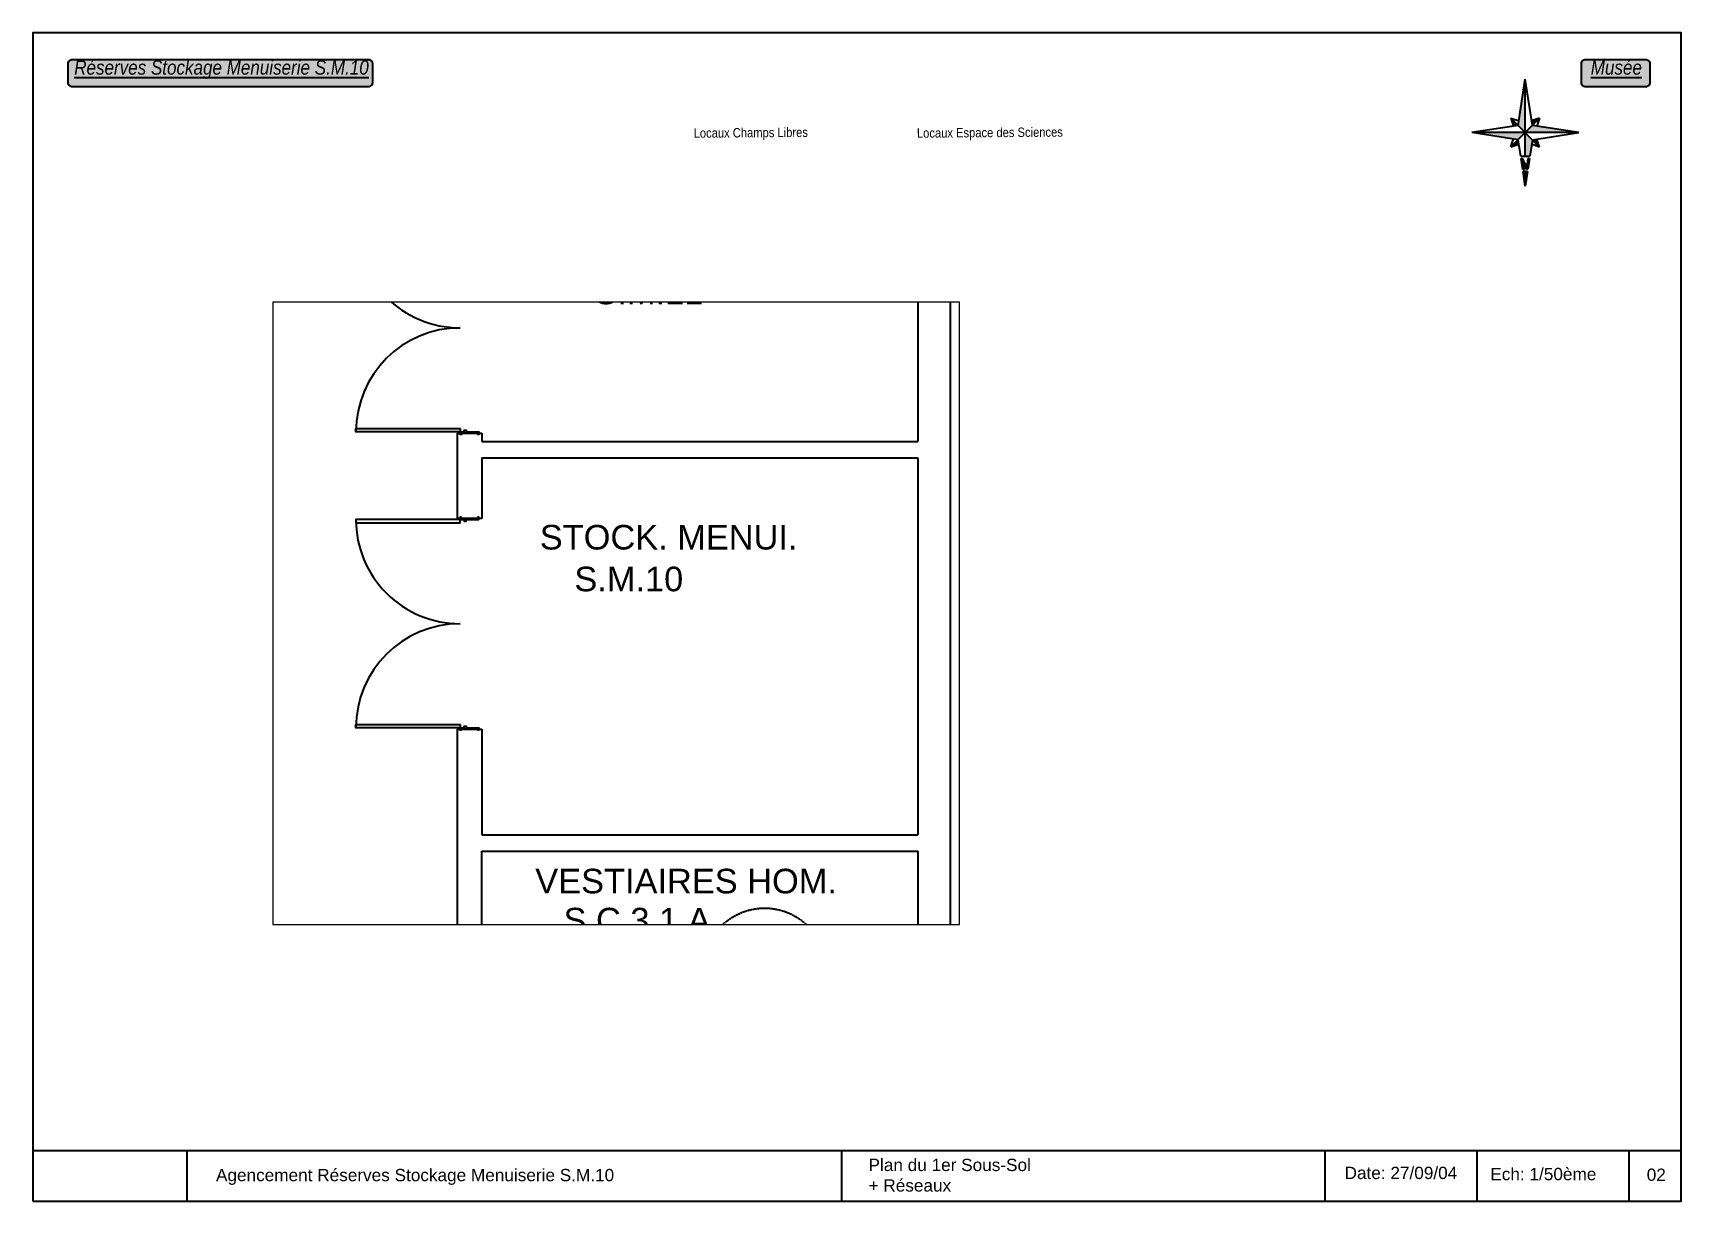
# Paper-space layout 'SM10-RES' of a CAD drawing. Header units: millimetres. Extents: x 11 to 413, y 16 to 301.
# The model-space entities are those that its viewports show. They can reach past a viewport. Long polylines and large blocks are cut down to what shows.
import ezdxf

# ---------------------------------------------------------------- set-up
doc = ezdxf.new("R2010")
doc.units = ezdxf.units.MM
doc.header["$LTSCALE"] = 0.3
doc.header["$MEASUREMENT"] = 0
doc.linetypes.add('ACAD_ISO02W100', pattern=[15, 12, -3])
doc.layers.get('0').update_dxf_attribs({"linetype": 'CONTINUOUS'})
for name, color, linetype in [('-CART', 225, 'CONTINUOUS'), ('-LEGENDE', 3, 'CONTINUOUS'), ('02-MURS-PORTEUR', 1, 'CONTINUOUS'), ('05-MEN-INT', 4, 'CONTINUOUS'), ('08-EQUI-HANDI', 151, 'CONTINUOUS'), ('10-ANN-NOMPIECE', 3, 'CONTINUOUS'), ('10-ANN-NOMPIECE-CODE', 171, 'CONTINUOUS'), ('14-HACH-ZONE-CHAMPS-LIBRE', 123, 'CONTINUOUS')]:
    doc.layers.add(name, color=color, linetype=linetype)
doc.layers.add('-FEN', color=7, linetype='CONTINUOUS', plot=False)
doc.styles.add('NDP', font='ARIAL.TTF', dxfattribs={"height": 0.2})
doc.styles.add('REPCOUP', font='ARIAL.TTF', dxfattribs={"width": 0.85, "height": 0.6})
doc.styles.add('TRAME', font='ARIAL.TTF')

# ---------------------------------------------------------------- blocks, each defined once
blk = doc.blocks.new('Nord-11')
at = {"linetype": 'Continuous'}
for points in [[(0, 34), (-1.4, 24.7), (0, 24.7)], [(1.6, 23.4), (0.7, 23.4), (1.3, 19.3), (-0.7, 23.3), (-1.6, 23.3), (-2.7, 16.4), (-1.7, 16.4), (-0.9, 21.8), (1.7, 16.4), (2.7, 16.4)], [(0, 15), (-2.9, 15), (-4.5, 4.5), (0, 0)], [(0, 0), (-34, 0), (-4.5, -4.5)], [(-4.5, 4.5), (-9.1, 9.2), (-7.4, 4.1)], [(34, 0), (4.6, 4.5), (0, 0)], [(4.5, -4.5), (0, 0), (0, -34)], [(9.2, 9.1), (4.1, 7.4), (4.5, 4.5), (4.6, 4.5)], [(-4, -7.4), (-4.5, -4.5), (-9.1, -9.1)], [(7.4, -4.1), (4.5, -4.5), (9.1, -9.2)]]:
    blk.add_hatch(color=256, dxfattribs=at).paths.add_polyline_path(points)
for p, q in [((-1.4, 24.7), (0, 34)), ((0, 34), (0, 24.7)), ((0, 34), (1.4, 24.7)), ((-2.7, 16.4), (-1.6, 23.3)), ((-1.7, 16.4), (-0.9, 21.8)), ((-1.6, 23.3), (-0.7, 23.3)), ((-1.4, 24.7), (1.4, 24.7)), ((-0.9, 21.8), (1.7, 16.4)), ((-0.7, 23.3), (1.3, 19.3)), ((0.7, 23.4), (1.3, 19.3)), ((0.7, 23.4), (1.6, 23.4)), ((1.6, 23.4), (2.7, 16.4)), ((-4.5, 4.5), (-2.9, 15)), ((2.9, 15), (-2.9, 15)), ((-1.7, 16.4), (-2.7, 16.4)), ((0, 15), (0, -34)), ((2.7, 16.4), (1.7, 16.4)), ((2.9, 15), (4.5, 4.5)), ((-4.5, 4.5), (-34, 0)), ((-34, 0), (34, 0)), ((-34, 0), (-4.5, -4.5)), ((-9.1, 9.2), (9.1, -9.2)), ((-9.1, 9.2), (-4, 7.4)), ((-9.1, 9.2), (-7.4, 4.1)), ((0, 0), (-9.1, -9.1)), ((0, 0), (9.2, 9.1)), ((9.2, 9.1), (4.1, 7.4)), ((4.5, 4.5), (34, 0)), ((4.5, -4.5), (34, 0)), ((9.2, 9.1), (7.4, 4)), ((-9.1, -9.1), (-7.4, -4.1)), ((-9.1, -9.1), (-4, -7.4)), ((-4.5, -4.5), (0, -34)), ((4.5, -4.5), (0, -34)), ((9.1, -9.2), (4, -7.4)), ((9.1, -9.2), (7.4, -4.1))]:
    blk.add_line(p, q, dxfattribs=at)
blk = doc.blocks.new('M20L125D')
for points in [[(-255.5, 1.5), (-255.5, 128.5), (-251.5, 128.5), (-251.5, 1.5)], [(-1.5, 1.5), (-1.5, 128.5), (-5.5, 128.5), (-5.5, 1.5)], [(-257, 0), (-258.5, 0), (-258.5, 1.5), (-255.5, 1.5), (-255.5, -3.5), (-253.5, -3.5), (-253.5, -6), (-255.5, -6), (-255.5, -21.5), (-258.5, -21.5), (-258.5, -20), (-257, -20)], [(0, 0), (1.5, 0), (1.5, 1.5), (-1.5, 1.5), (-1.5, -3.5), (-3.5, -3.5), (-3.5, -6), (-1.5, -6), (-1.5, -21.5), (1.5, -21.5), (1.5, -20), (0, -20)]]:
    blk.add_lwpolyline(points, close=True)
for centre, start, end in [((-255.5, 1.5), 0, 90), ((-1.5, 1.5), 90, 180)]:
    blk.add_arc(centre, 127, start, end)
blk = doc.blocks.new('7DP9')
for p, q in [((0.055, -0.03), (0.055, 0.93)), ((0.085, 0.93), (0.055, 0.93)), ((0.085, 0.93), (0.085, 0)), ((0, 0), (0, -0.1)), ((0.085, 0), (0, 0)), ((0.07, -0.1), (0, -0.1)), ((0.07, -0.03), (0.055, -0.03)), ((0.07, -0.03), (0.07, -0.1)), ((0.97, -0.03), (0.97, -0.1)), ((0.985, -0.03), (0.97, -0.03)), ((1.04, -0.1), (0.97, -0.1)), ((1.04, 0), (0.985, 0)), ((0.985, 0), (0.985, -0.03)), ((1.04, 0), (1.04, -0.1))]:
    blk.add_line(p, q)
for centre, radius, start, end in [((0.185, 0), 0.83, 0, 0), ((-0.005, -0.057), 0.992, 3.3237, 84.7979)]:
    blk.add_arc(centre, radius, start, end)
blk = doc.blocks.new('5SP8')
for p, q in [((0.035, -0.03), (0.035, 0.83)), ((0.065, 0.83), (0.035, 0.83)), ((0.065, 0.83), (0.065, 0)), ((0.065, 0), (0, 0)), ((0, 0), (0, -0.07)), ((0.9, 0), (0.865, 0)), ((0.865, 0), (0.865, -0.03)), ((0.9, 0), (0.9, -0.07)), ((0.05, -0.07), (0, -0.07)), ((0.05, -0.03), (0.035, -0.03)), ((0.05, -0.03), (0.05, -0.07)), ((0.85, -0.03), (0.85, -0.07)), ((0.865, -0.03), (0.85, -0.03)), ((0.9, -0.07), (0.85, -0.07))]:
    blk.add_line(p, q)
for centre, end in [((0.065, 0), 0), ((0.035, 0), 87.9286)]:
    blk.add_arc(centre, 0.83, 0, end)

msp = doc.modelspace()

# ---------------------------------------------------------------- linework, layer by layer
at = {"layer": '02-MURS-PORTEUR'}
for p, q in [((33350.65, 51663.652), (33349.465, 51670.848)), ((33356.434, 51663.094), (33355.714, 51667.472)), ((33355.417, 51667.423), (33355.896, 51664.516)), ((33349.81, 51666.293), (33351.815, 51654.114)), ((33355.896, 51664.516), (33350.65, 51663.652)), ((33355.929, 51664.318), (33350.683, 51663.455)), ((33356.138, 51663.045), (33355.929, 51664.318)), ((33351.43, 51658.916), (33350.683, 51663.455)), ((33356.434, 51663.094), (33356.138, 51663.045)), ((33356.556, 51660.51), (33356.852, 51660.558)), ((33356.676, 51659.78), (33356.556, 51660.51)), ((33357.021, 51659.532), (33356.852, 51660.558)), ((33356.676, 51659.78), (33351.43, 51658.916)), ((33356.709, 51659.582), (33351.463, 51658.718)), ((33356.725, 51659.484), (33356.709, 51659.582)), ((33357.021, 51659.532), (33356.725, 51659.484)), ((33352.186, 51654.327), (33351.463, 51658.718)), ((33357.142, 51656.948), (33357.438, 51656.996)), ((33357.432, 51655.191), (33357.142, 51656.948)), ((33357.728, 51655.24), (33357.438, 51656.996))]:
    msp.add_line(p, q, dxfattribs=at)
at = {"layer": '08-EQUI-HANDI', "linetype": 'ACAD_ISO02W100'}
msp.add_circle((33352.259, 51665.38), 0.75, dxfattribs=at)

# ---------------------------------------------------------------- block references
at = {"layer": '05-MEN-INT'}
for name, p, rotation in [('7DP9', (33355.388, 51666.763), 189.3505736864429), ('5SP8', (33353.955, 51666.527), 189.350573668281), ('5SP8', (33351.015, 51666.114), 9.350573679644931)]:
    msp.add_blockref(name, p, dxfattribs=dict(at, rotation=rotation))
at = {"layer": '05-MEN-INT', "extrusion": (0, 0, -1), "yscale": 0.009999999998770808, "zscale": -0.009999999999999995}
for p, xscale, rotation in [((-33356.803, 51660.55), -0.009999999998770808, 80.64942633056745), ((-33357.389, 51656.988), -0.01000000000478052, 80.6531863145601)]:
    msp.add_blockref('M20L125D', p, dxfattribs=dict(at, xscale=xscale, rotation=rotation))

# ---------------------------------------------------------------- texts
at = {"layer": '10-ANN-NOMPIECE', "style": 'NDP'}
for s, p in [('VESTIAIRES HOM.', (33355.17, 51664.917)), ('STOCK. MENUI.', (33355.797, 51660.769)), ('FINIT. PEINT.', (33356.142, 51657.259))]:
    msp.add_text(s, height=0.3, rotation=189.3506, dxfattribs=at).set_placement(p)
at = {"layer": '10-ANN-NOMPIECE-CODE', "style": 'NDP'}
for s, p in [('S.C.3.1.B', (33353.493, 51666.255)), ('S.C.3.1.A', (33354.752, 51665.331)), ('S.M.10', (33355.298, 51661.203)), ('S.M.11', (33355.625, 51657.708))]:
    msp.add_text(s, height=0.3, rotation=189.3506, dxfattribs=at).set_placement(p)

psp = doc.layouts.new('SM10-RES')

# ---------------------------------------------------------------- hatches: boundary and pattern name
at = {"layer": '-LEGENDE'}
h = psp.add_hatch(color=253, dxfattribs=at)
edge = h.paths.add_edge_path()
edge.add_line((20.74, 294.39), (92.93, 294.39))
edge.add_arc((92.93, 293.39), 1, 0, 90, ccw=False)
edge.add_line((93.93, 293.39), (93.93, 288.7))
edge.add_arc((92.93, 288.7), 1, -90, 0, ccw=False)
edge.add_line((92.93, 287.7), (20.74, 287.7))
edge.add_arc((20.74, 288.7), 1, 180, 270, ccw=False)
edge.add_line((19.74, 288.7), (19.74, 293.39))
edge.add_arc((20.74, 293.39), 1, 90, 180, ccw=False)
h = psp.add_hatch(color=253, dxfattribs=at)
edge = h.paths.add_edge_path()
edge.add_line((389.84, 294.39), (404.52, 294.39))
edge.add_arc((404.52, 293.39), 1, 0, 90, ccw=False)
edge.add_line((405.52, 293.39), (405.52, 288.7))
edge.add_arc((404.52, 288.7), 1, -90, 0, ccw=False)
edge.add_line((404.52, 287.7), (389.84, 287.7))
edge.add_arc((389.84, 288.7), 1, 180, 270, ccw=False)
edge.add_line((388.84, 288.7), (388.84, 293.39))
edge.add_arc((389.84, 293.39), 1, 90, 180, ccw=False)

# ---------------------------------------------------------------- linework, layer by layer
at = {"layer": '-CART'}
for p, q in [((11.14, 28.21), (413.14, 28.21)), ((48.68, 28.21), (48.68, 15.85)), ((208.39, 28.21), (208.39, 15.85)), ((326.35, 15.85), (326.35, 28.21)), ((363.41, 15.85), (363.41, 28.21)), ((400.48, 15.85), (400.48, 28.21))]:
    psp.add_line(p, q, dxfattribs=at)
psp.add_lwpolyline([(11.14, 15.85), (413.14, 15.85), (413.14, 300.85), (11.14, 300.85)], close=True, dxfattribs=at)
at = {"layer": '-LEGENDE'}
for points in [[(20.74, 294.39), (92.93, 294.39, -0.414214), (93.93, 293.39), (93.93, 288.7, -0.414214), (92.93, 287.7), (20.74, 287.7, -0.414214), (19.74, 288.7), (19.74, 293.39, -0.414214)], [(389.84, 294.39), (404.52, 294.39, -0.414214), (405.52, 293.39), (405.52, 288.7, -0.414214), (404.52, 287.7), (389.84, 287.7, -0.414214), (388.84, 288.7), (388.84, 293.39, -0.414214)]]:
    psp.add_lwpolyline(points, format="xyb", close=True, dxfattribs=at)

# ---------------------------------------------------------------- block references
at = {"layer": '-LEGENDE', "xscale": 0.384, "yscale": 0.384, "zscale": 0.384, "rotation": 180}
psp.add_blockref('Nord-11', (375.16, 276.53), dxfattribs=at)

# ---------------------------------------------------------------- texts
at = {"layer": '-LEGENDE', "char_height": 4.5, "width": 210.4361, "attachment_point": 1, "style": 'REPCOUP'}
for s, insert in [('{\\fArial|b0|i1|c0|p34;\\H0.7778x;\\LRéserves Stockage Menuiserie S.M.10}', (21.21, 294.18)), ('{\\fArial|b0|i1|c0|p34;\\H0.7778x;\\LMusée}', (391.13, 294.18))]:
    psp.add_mtext(s, dxfattribs=dict(at, insert=insert))
at = {"layer": '-LEGENDE', "color": 3, "width": 210.4361, "attachment_point": 1, "style": 'TRAME'}
for s, insert, char_height in [('Plan du 1er Sous-Sol\\P+ Réseaux', (214.96, 26.17), 3), ('{\\H0.8571x;Date: 27/09/04}', (331.07, 24.22), 3.5), ('Ech: 1/50ème', (366.63, 23.94), 3), ('Agencement Réserves Stockage Menuiserie S.M.10', (55.79, 23.69), 3), ('02', (404.78, 23.78), 3)]:
    psp.add_mtext(s, dxfattribs=dict(at, insert=insert, char_height=char_height))
at = {"layer": '14-HACH-ZONE-CHAMPS-LIBRE', "color": 3, "char_height": 2.295, "width": 284.0887, "attachment_point": 1, "rotation": 0.4396, "style": 'REPCOUP'}
for s, insert in [('Locaux Champs Libres', (172.29, 277.57)), ('Locaux Espace des Sciences', (226.75, 277.57))]:
    psp.add_mtext(s, dxfattribs=dict(at, insert=insert))

# ---------------------------------------------------------------- viewports
at = {"layer": '-FEN', "view_twist_angle": 170.64942633}
vp = psp.add_viewport(center=(153.41, 159.27), size=(167.51, 151.8223), view_center_point=(-41305.231, -45555.636), view_height=7.59111, dxfattribs=at)
vp.frozen_layers = ['14-HACH-ZONE-CHAMPS-LIBRE']

doc.saveas('drawing.dxf')
